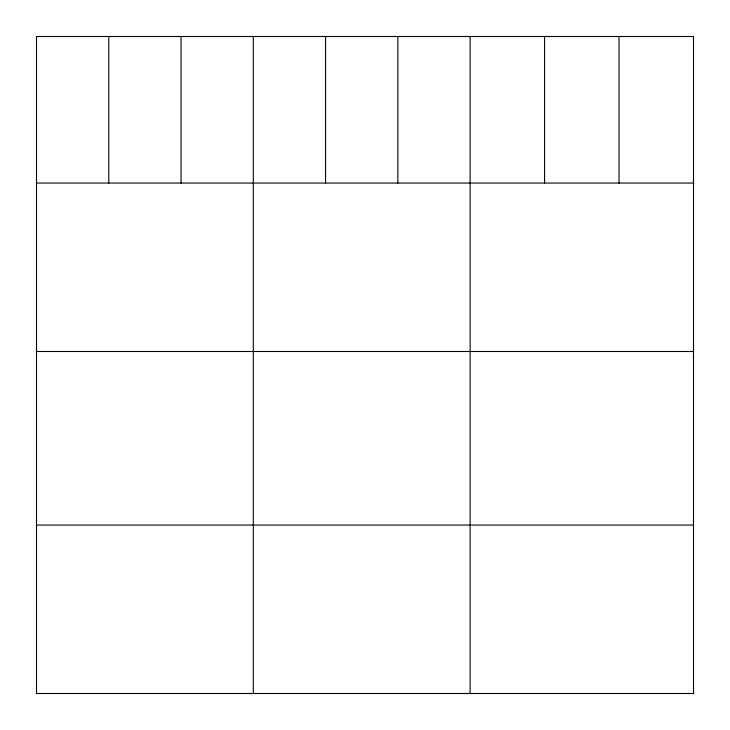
<?xml version="1.0" encoding="UTF-8"?>
<svg xmlns="http://www.w3.org/2000/svg" width="730" height="730" viewBox="0 0 730 730"><rect width="100%" height="100%" fill="white"/><g stroke="black" fill="none" stroke-linecap="round" stroke-linejoin="round"><path stroke-width="1.09" d="M693.5 183.047L693.5 693.5L36.5 693.5L36.5 36.5L693.5 36.5L693.5 183.047L36.5 183.047M36.5 351.495L693.5 351.495M36.5 525.053L693.5 525.053M619.04 36.5L619.04 183.047M544.58 36.5L544.58 183.047M470.12 36.5L470.12 693.5M397.85 36.5L397.85 183.047M325.58 36.5L325.58 183.047M253.31 36.5L253.31 693.5M181.04 36.5L181.04 183.047M108.77 36.5L108.77 183.047"/></g></svg>
